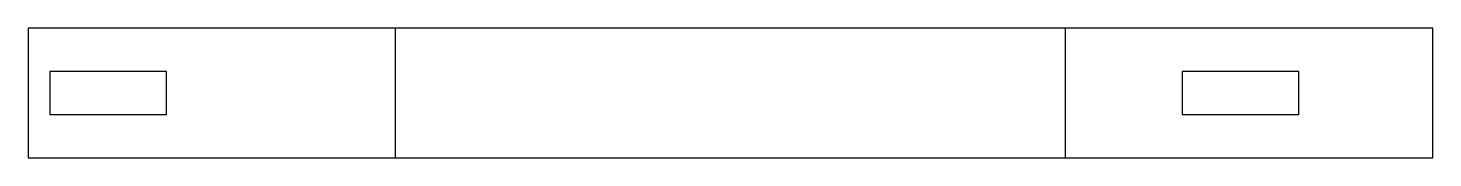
# Model space of a CAD drawing. Extents: x 0 to 596, y 0 to 55.
import ezdxf

# ---------------------------------------------------------------- set-up
doc = ezdxf.new("R2010")
doc.units = 0
doc.layers.get('0').update_dxf_attribs({"linetype": 'CONTINUOUS'})

msp = doc.modelspace()

# ---------------------------------------------------------------- linework, layer by layer
at = {"color": 1}
msp.add_lwpolyline([(0.405697, 0.405704), (595.681289, 0.405704), (595.681289, 55.354216), (0.405697, 55.354216), (0.405697, 0.405704)], dxfattribs=at)
at = {"color": 7}
for points in [[(156.093161, 0.405704), (156.093161, 55.354216)], [(439.993825, 0.405704), (439.993825, 55.354216)]]:
    msp.add_lwpolyline(points, dxfattribs=at)
at = {"color": 5}
for points in [[(9.563783, 18.721864), (59.017447, 18.721864), (59.017447, 37.038024), (9.563783, 37.038024), (9.563783, 18.721864)], [(489.447489, 18.721864), (538.901153, 18.721864), (538.901153, 37.038024), (489.447489, 37.038024), (489.447489, 18.721864)]]:
    msp.add_lwpolyline(points, dxfattribs=at)

doc.saveas('drawing.dxf')
